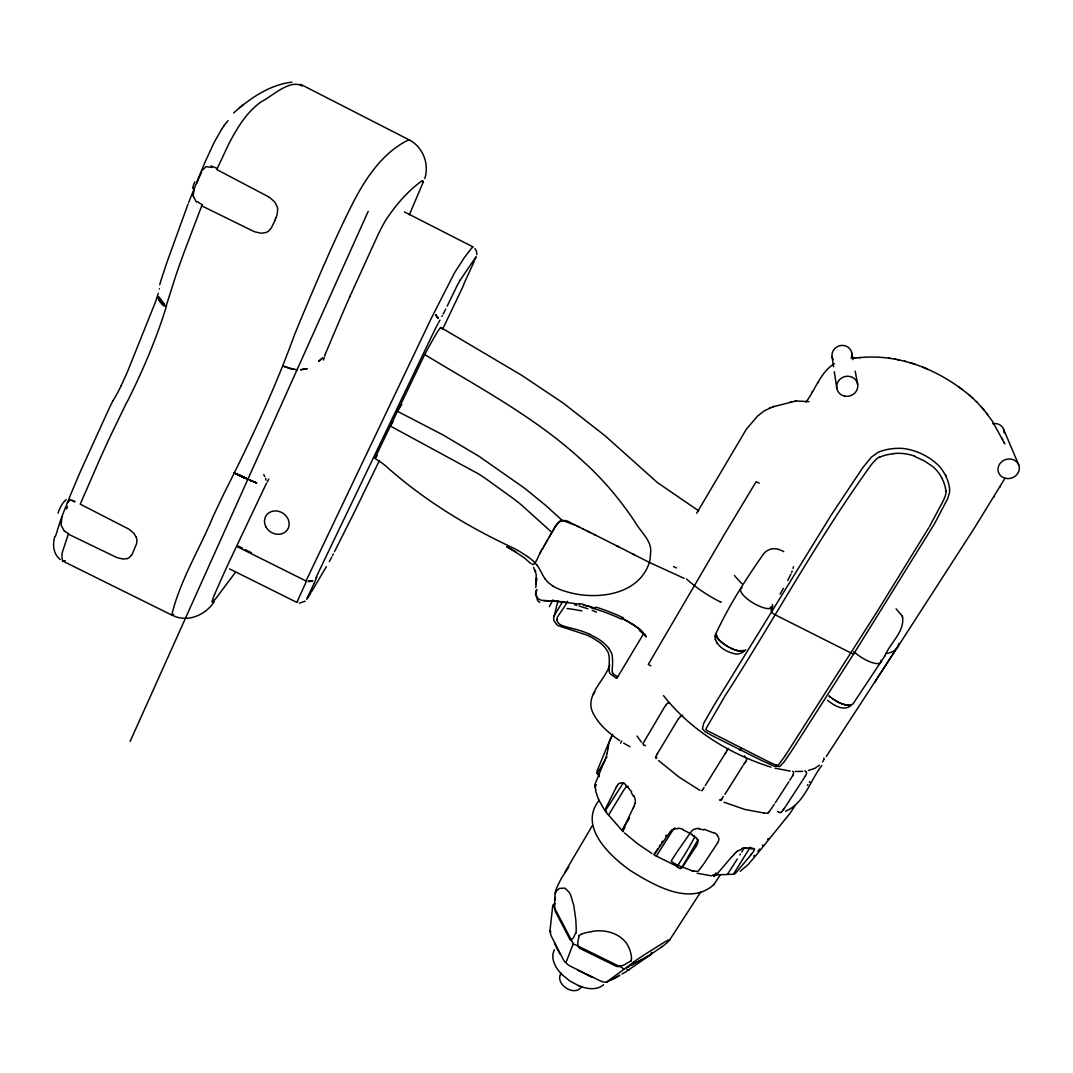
<?xml version="1.0" encoding="UTF-8"?>
<svg xmlns="http://www.w3.org/2000/svg" width="1073" height="1073" viewBox="0 0 1073 1073"><rect width="100%" height="100%" fill="white"/><g stroke="black" fill="none" stroke-linecap="round" stroke-linejoin="round"><path stroke-width="1.5" d="M650.479 553.775L650.332 556.646A41.847 38.923 10.5 0 1 649.366 562.426C638.636 596.078 594.469 600.652 565.431 591.357A53.516 49.868 13.2 0 1 552.93 586.153M555.559 891.609L555.532 893.219M536.46 579.742L536.527 578.012L536.178 584.141L536.192 574.337L533.63 567.429M535.789 594.227C536.688 603.133 549.041 599.955 555.117 601.215M555.237 898.544L555.278 897.511M717.153 637.214C715.436 629.744 715.128 635.551 715.409 639.548M193.368 194.173L194.454 188.231M325.132 354.774L324.864 355.78M531.752 563.861C535.092 568.341 540.108 550.154 542.777 548.41M581.687 986.476C574.927 997.742 553.976 983.874 561.112 973.117M555.13 893.635L555.063 895.351A43.926 15.746 82.3 0 1 554.929 897.632L554.62 902.232A18.442 6.773 81.8 0 0 554.634 904.78L554.714 907.101A25.604 9.416 81.7 0 0 554.741 907.865L555.143 910.923A10.18 3.715 81.9 0 0 555.653 912.104L569.709 938.969M536.473 579.46L535.803 587.588M556.887 619.55C556.927 624.768 564.183 626.377 568.341 627.41M212.213 601.349L212.266 600.934A26.892 2.173 -63.2 0 1 212.387 600.37A19.783 1.609 -63.2 0 1 212.481 600.008L212.776 599.069A15.679 1.274 -63.2 0 1 213.42 597.366L213.487 597.178A27.764 2.24 -63.2 0 1 214.01 595.891L214.52 594.657M609.035 742.368L612.656 734.308M555.264 903.56L554.231 904.11A8.302 3.568 -66.3 0 0 553.44 904.606L553.145 904.968A3.259 1.408 -66.3 0 0 552.729 905.719L549.966 930.801A6.773 2.441 81.6 0 0 550.972 935.16L551.187 935.79A26.999 9.818 81.7 0 0 551.442 936.421L563.714 960.322A27.375 10.019 81.4 0 0 564.022 960.791L564.304 961.193A6.894 2.508 81.2 0 0 566.168 962.481M316.723 577.1L314.389 582.787M608.163 747.626L608.498 745.078M608.136 747.814L607.184 753.179M715.114 636.732L715.275 635.766M608.512 744.97L608.887 743.053M793.443 566.718L793.054 568.435M55.581 536.098L60.544 520.311M476.801 254.677L476.492 251.176L474.977 248.507M423.097 182.41L409.349 214.734M263.663 489.181L263.904 488.684A16.149 1.341 -63.5 0 1 264.401 487.679L265.889 484.433A21.889 1.851 -63.5 0 0 266.453 483.427L266.533 483.279M557.92 600.826L553.614 618.531A7.659 7.001 14.1 0 0 554.017 620.717L556.485 624.271A11.924 10.904 13.8 0 0 558.188 625.639L586.462 634.948A70.979 63.75 13.8 0 1 593.517 638.448L600.048 642.727A32.767 29.655 12.6 0 1 602.624 644.98A34.323 31.05 12.7 0 1 605.574 648.24L608.297 652.599L609.075 656.274A53.315 48.285 14.1 0 1 609.236 662.765L609.142 671.269A7.015 6.344 10.3 0 0 610.51 674.005L616.331 678.216M159.729 284.747L159.984 283.782A48.513 8.745 -64.5 0 1 160.856 280.831L161.487 278.779M54.857 536.473C52.389 544.306 53.221 554.245 60.276 559.502M472.656 247.514L472.737 246.75L404.414 211.918M579.125 935.723L578.924 936.957A45.468 28.77 19.4 0 1 578.602 938.567L577.824 941.826A18.603 11.736 18 0 0 577.878 943.623L578.079 945.246A25.739 16.229 17.9 0 0 578.146 945.782L578.857 947.566A1.569 0.993 18.4 0 0 579.179 947.888A10.314 6.505 18.3 0 0 580.466 948.666L615.486 965.901A7.591 4.761 17.5 0 0 617.431 966.625L620.422 966.076M463.536 284.667L474.36 261.115M698.013 839.716L682.334 866.689M61.872 517.092L61.094 525.166L64.487 531.497M424.774 178.561C429.482 164.048 422.963 146.84 409.189 139.879L300.534 84.271M634.988 803.476L635.27 802.188A5.593 4.158 72.2 0 0 635.323 801.115L635.31 800.82A9.442 6.72 73.4 0 0 634.894 798.5L634.089 795.925M553.923 616.117L562.856 601.417M161.58 278.484L166.771 262.831M643.29 743.227L643.196 743.589A2.495 1.542 -31.8 0 0 643.17 744.166L643.304 744.461A1.985 1.247 -25.6 0 0 643.478 744.702M156.886 297.811L156.202 299.85A47.869 8.919 -64.1 0 1 155.478 301.942L127.848 370.815A136.083 26.262 -63.5 0 1 125.326 376.596L121.142 385.73M605.467 808.854L615.795 788.132M167.106 261.866L188.03 204.125M276.016 217.967L277.008 214.841A25.39 23.123 70.7 0 0 277.29 213.232L277.692 209.168A10.797 10.1 64.9 0 0 277.223 206.673L274.795 202.059L270.114 197.808A57.352 54.415 62 0 0 268.478 196.735M237.763 546.962L306.006 580.962L431.252 318.373L454.55 272.77L464.475 257.386L472.737 246.75M60.853 519.466L63.133 513.444A176.12 28.555 -63.4 0 1 64.434 510.077L65.788 506.671M306.596 580.949L296.845 602.396L297.757 601.403M188.62 202.623L199.39 175.677A193.194 32.807 -65.1 0 1 201.697 170.138L203.535 165.792A144.855 25.242 -65.1 0 1 206.351 159.247L214.385 141.958L221.548 129.471M566.115 962.199L573.022 944.441A3.393 1.247 81.3 0 0 572.928 943.556M325.199 354.412L325.454 353.741A52.47 4.413 -64 0 1 326.098 352.172L342.475 313.544A332.08 24.451 -64.3 0 1 349.986 296.282M66.231 505.531L69.986 496.249A253.644 39.607 -63.6 0 1 80.81 470.618L109.862 406.855A46.099 8.074 -63.5 0 1 111.605 403.341L111.82 402.911A7.189 1.288 -63.5 0 1 112.92 400.833M791.633 572.392L792.209 570.97M275.131 220.26L271.482 227.624A21.54 19.73 63 0 1 270.409 229.153L268.451 231.111A10.663 9.818 56.9 0 1 266.091 232.479L261.343 233.23L255.428 231.996A71.14 65.346 58.1 0 1 252.437 230.775L201.724 205.842L183.751 253.201A430.917 62.261 -65.3 0 0 176.012 275.023L166.637 304.517A18.389 3.219 -64.3 0 0 166.476 306.006C156.645 338.371 142.991 370.118 127.875 400.47A17.785 3.045 -63.5 0 0 126.426 402.965L109.969 436.979A389.083 54.347 -63.7 0 0 99.668 459.539L80.247 504.176L127.928 528.64A52.564 46.488 38.1 0 1 129.471 529.566L133.857 533.308L136.258 537.251M604.984 759.872L604.582 760.824M633.942 806.306L634.317 805.38A24.035 17.973 72.2 0 0 635.001 803.489M750.201 847.214L733.382 874.254L713.035 874.978M463.616 285.056L463.509 285.284A21.219 0.738 -63.7 0 1 462.503 287.484L462.423 287.644A47.199 1.677 -63.7 0 1 461.108 290.461L442.653 329.143M603.978 762.246L594.804 784.725A10.14 8.919 10.9 0 0 594.67 785.838L594.697 786.603A5.526 4.855 10.8 0 0 594.831 787.354M306.851 598.627L312.806 586.166M316.079 577.596L317.112 575.289A54.388 1.931 -63.4 0 1 318.225 572.888L431.547 336.56A101.251 3.648 -63.7 0 1 432.62 334.36L435.45 328.606A22.52 0.845 -63.7 0 1 436.054 327.386L438.119 323.375M349.986 296.282L378.192 234.383A33.062 2.857 -64.2 0 1 378.984 232.761L379.145 232.439A17.718 1.542 -64.2 0 1 381.223 228.308L382.296 226.296A31.828 2.75 -64.2 0 1 383.812 223.56L384.644 222.084A18.804 1.636 -64.2 0 1 385.422 220.73L385.958 219.831A24.129 2.092 -64.2 0 1 386.267 219.335C396.004 204.876 407.646 191.101 421.823 180.948A164.947 13.064 -63.9 0 1 422.319 180.827L422.641 180.854M607.626 745.494L612.455 734.737M607.251 746.325L597.111 770.83A9.992 8.799 11.4 0 0 596.977 771.93L597.138 773.418M554.339 949.739C549.939 958.726 555.935 968.731 562.4 974.914M130.115 741.47L368.213 211.301M475.594 258.513L475.272 259.21M633.338 807.687L623.158 828.906A10.354 5.124 -41.9 0 0 622.917 829.831L622.85 830.395A5.66 2.79 -41.9 0 0 622.876 830.918L623.105 831.615M314.241 583.108L313.839 583.967M795.039 805.461L790.506 812.717L756.639 854.631L748.122 864.556L740.222 871.263M313.678 584.329L313.168 585.415M790.935 574.001L787.743 580.453M643.559 742.583L664.898 706.45A35.543 19.046 -42.9 0 1 665.636 705.377M527.527 556.525L519.694 551.522A187.587 167.026 21 0 0 514.477 548.571C467.654 526.883 423.513 499.924 385.046 465.36A149.455 134.366 31.2 0 0 381.72 462.852L374.866 458.319L424.707 354.546A91.084 3.273 -63.6 0 1 440.869 328.687M662.242 946.534L663.382 945.702A13.748 0.818 -33.4 0 0 664.294 944.991A36.562 2.186 -33.4 0 0 665.797 943.771A53.945 3.232 -33.3 0 0 668.063 941.759L669.659 939.854L667.862 940.31A19.287 1.153 -33.4 0 0 664.63 942.04L646.322 953.495A51.45 3.031 -33.4 0 0 638.824 958.444A31.64 1.878 -33.4 0 0 636.624 959.919L633.835 961.891M334.468 551.723L354.063 512.76A96.503 3.393 -63.4 0 0 354.975 510.909L379.212 460.894M650.479 553.48C652.8 541.074 639.937 531.47 634.639 521.371C620.167 499.857 603.536 479.765 584.222 462.396C536.996 418.202 479.551 387.863 424.707 354.546M620.583 743.227L621.736 740.88M727.186 749.96L727.762 748.941A10.207 4.815 55.8 0 1 727.977 748.739L728.339 748.404M263.502 489.516L228.549 563.231A206.257 15.384 -63.5 0 0 221.454 578.843L218.449 585.59A87.342 6.881 -63.3 0 0 214.506 594.683M727.159 750.04L726.475 751.355M333.368 553.976L332.603 555.479M609.719 664.992C605.32 680.134 584.275 695.317 592.926 712.848C598.721 724.57 609.008 733.315 619.617 740.571M447.2 306.1L457.299 285.284M445.711 309.078L445.335 309.829M444.839 310.794L443.162 314.054M594.844 691.763L593.396 694.593M442.291 315.73L441.861 316.535M268.827 479.041L267.257 481.965M457.527 284.855L458.064 283.862A32.391 1.207 -63.7 0 1 459.512 281.3A61.376 2.28 -63.7 0 1 460.33 279.905M717.488 842.922L717.703 842.52A22.023 15.733 -15.3 0 0 718.615 840.642A10.958 7.806 -15.8 0 0 718.736 840.199L718.776 839.985A5.633 4.024 -15.4 0 0 718.87 839.153L718.83 838.724A9.979 7.135 -12.1 0 0 718.293 837.034L717.207 835.532M696.364 845.953L696.806 845.122A24.371 19.073 -1.6 0 0 697.584 843.432L697.919 842.318A5.633 4.399 -0.9 0 0 697.946 841.433L697.919 841.192A9.536 7.39 3.5 0 0 697.329 839.381M439.943 320.116L438.669 322.396M549.376 606.58L553.078 599.847M656.904 754.601L656.113 756.076A6.183 2.884 -44.9 0 0 655.63 757.001L655.724 757.069A2.508 1.06 -47.7 0 0 655.616 757.618L655.724 757.82M539.719 553.923L540.229 552.997M540.738 552.085L541.248 551.16M542.267 549.322L546.68 541.463M329.277 561.581L329.411 561.353A55.246 1.891 -63.5 0 0 330.269 559.798A28.555 0.966 -63.4 0 0 331.785 557.048M543.81 546.573L544.319 545.647M544.843 544.735L545.352 543.81M545.875 542.884L547.606 539.813M547.351 540.255L551.16 533.657M567.617 601.256L564.559 606.433A77.001 71.046 19.5 0 1 563.446 608.15L557.826 616.479A10.918 9.979 13.6 0 0 556.847 619.55M780.071 594.214L783.451 588.286M897.658 646.992L974.619 527.688L1004.368 479.229M549.322 536.808L550.047 535.561M326.393 566.638L311.492 591.786M696.659 513.27L746.432 429.093L757.551 416.109L763.922 411.08L770.95 407.579M657.561 753.447L677.747 719.835A39.594 19.126 -44.6 0 1 678.324 719.017M821.784 765.532C810.128 780.514 804.281 803.476 785.557 811.228M575.812 933L575.235 933.993A45.442 16.94 80.8 0 0 574.538 935.388L573.505 937.494A18.295 6.746 81.6 0 1 572.499 938.768L570.621 940.069M929.567 526.374L943.395 500.541A59.189 54.388 -13.2 0 0 944.937 496.719A16.739 15.25 -14.4 0 0 946.118 490.871M550.422 534.917L554.687 527.782M744.018 848.233L741.738 851.989M564.948 872.108L592.417 825.499M928.869 527.581L877.164 611.556L785.275 755.593M623.037 831.535L608.539 815.118L623.172 791.096A67.921 50.766 84.7 0 1 625.116 788.279L625.21 788.159A17.624 13.05 86.4 0 1 625.894 787.314L626.176 787.005A3.568 2.629 86.9 0 1 626.578 786.657M551.522 533.026L552.34 531.645M597.178 773.566L605.48 759.469M596.36 784.819L594.844 787.408L595.663 788.923M606.191 758.249L606.902 757.055M460.33 279.905L475.902 256.97A60.343 2.146 -63.7 0 1 475.956 256.957M599.163 800.284C578.039 826.505 609.947 856.093 630.401 870.579C653.149 884.782 690.288 906.752 714.095 884.313M201.563 171.036L206.056 166.65L212.226 167.455M552.568 531.269L553.655 529.458M642.968 634.773L617.029 678.042M605.212 810.947L622.863 783.545A5.231 3.849 87 0 1 623.426 783.236M628.563 819.571L629.475 818.042M822.508 761.991L822.669 761.723A35.449 31.399 4.5 0 0 823.273 760.65A10.757 9.496 3.8 0 0 823.836 759.402M627.638 821.086L628.107 820.322M627.182 821.851L622.005 830.422M625.103 827.27L623.105 830.556M688.866 847.764L694.285 837.946A10.059 8.718 7.6 0 0 694.459 837.423M805.957 402.08C815.467 389.687 820.483 372.09 834.378 363.667M993.678 497.309L994.282 496.303M999.674 487.343L1000.277 486.364M725.026 753.783L705.283 785.543M688.37 848.582L687.86 849.414M884.836 655.965C889.732 643.398 904.861 631.769 902.514 617.029M310.768 592.98L310.245 593.838M113.081 400.564L113.805 399.384A25.819 4.694 -63.6 0 0 114.529 398.177A29.628 5.392 -63.6 0 0 121.128 385.73M553.869 529.11C556.552 521.505 564.277 517.454 571.171 523.262M687.364 850.232L678.78 864.006M67.505 502.741L69.651 500.434M616.76 786.496L617.002 786.107A20.159 12.393 88 0 1 618.397 784.041M744.354 763.426L743.549 764.714M309.936 594.335L309.078 595.703M654.101 854.457L656.502 850.674M657.132 849.655L657.803 848.569M659.251 846.235L660.016 845.014M742.878 765.787L724.919 794.342M393.04 421.796L390.371 426.048L478.022 473.636A192.188 173.129 25.3 0 1 484.822 478.022L512.653 498.1A228.428 203.991 24.3 0 1 521.344 504.887L551.898 532.396M678.525 864.409L677.251 866.434L656.368 856.12L671.671 831.964A67.425 57.942 5.9 0 1 673.75 829.094L673.871 828.96A17.825 15.438 7.4 0 1 674.622 828.074L674.89 827.82M661.598 842.493L662.403 841.219M696.297 845.94A77.377 61.282 1.1 0 1 695.572 847.201L682.817 866.568A10.435 2.226 -64.5 0 1 682.267 867.225L681.905 867.614A5.7 1.221 -64.7 0 1 681.596 867.883L681.69 867.708M740.397 854.148L739.887 854.953M401.839 404.36L397.453 411.294L443.042 434.954L478.799 456.173L524.71 488.295L545.889 505.544L562.091 520.338L574.846 524.965M554.889 527.46L559.57 521.398A4.802 4.493 14.9 0 1 562.064 520.231M704.143 787.367L702.52 789.889M884.997 655.724L852.901 704.062L848.81 705.524L842.117 703.794M308.742 596.253L307.575 598.023A58.881 2.092 -63.4 0 1 307.2 598.573L306.891 598.975A22.721 0.805 -63.4 0 1 306.784 599.096M854.202 653.122L934.435 523.906L947.62 498.704L949.498 492.896L949.592 488.456A47.453 43.403 -13 0 0 946.292 477.15L945.313 475.165A62.677 57.419 -12 0 0 943.583 472.066L942.188 469.934A41.78 38.212 -13.5 0 0 938.567 465.481C929.728 456.843 918.045 451.076 905.92 448.836A41.74 38.266 -13.3 0 0 899.818 448.313L897.068 448.353A62.73 57.338 -12.2 0 0 893.232 448.608L892.025 448.729A47.883 43.872 -12.9 0 0 878.371 452.135L871.383 457.125L862.772 467.68L831.065 515.281L713.867 705.551L703.58 723.497L702.466 728.849L705.229 731.692L711.748 735.474L761.937 760.65L774.478 766.283L779.83 766.484L784.336 761.629L791.995 750.335L854.202 653.122A3.943 1.288 31.5 0 1 850.956 652.974L774.827 614.628A3.916 1.301 30.7 0 1 771.353 611.395L771.259 606.714M789.782 780.312L791.928 776.865A35.798 28.046 88.6 0 0 792.598 775.766M811.778 392.503L812.409 391.524M817.881 382.846L818.484 381.894M737.352 858.95L727.668 873.999M221.655 129.323L223.68 126.238M788.803 781.841L775.31 802.752M802.524 780.42L805.005 776.463A39.379 32.029 84.8 0 0 805.515 775.645M700.656 892.025L669.565 940.136M713.947 875.997L715.973 872.859M720.426 874.616L713.639 884.97M801.893 781.399L785.932 805.93M874.535 682.482L897.94 646.429M896.532 648.575L826.304 756.411M665.555 836.283L666.293 835.143M722.572 798.017L721.633 799.412M774.304 804.281L772.801 806.561M809.364 782.338L809.847 781.587M807.392 785.329L807.889 784.578M772.319 807.298L768.818 812.221M785.449 806.655L783.773 809.136M677.211 851.68L690.878 832.085A24.625 19.918 6.1 0 1 692.206 830.609L693.212 829.791A5.566 4.48 5.7 0 1 694.124 829.281L694.392 829.161A9.241 7.229 3.5 0 1 696.632 828.611L699.314 828.396M785.007 756.009L778.81 764.499A8.276 7.283 2.7 0 1 778.153 765.143L777.979 765.277M676.54 852.673L671.47 860.546A2.039 1.489 4.1 0 0 671.604 861.565L675.333 864.248M703.834 863.738L716.523 844.599A69.115 50.123 -13.7 0 0 717.582 842.949M703.164 864.717L698.496 870.9A1.838 1.194 -7.5 0 1 697.37 871.33L694.365 871.155M223.774 126.104L224.244 125.447A35.235 6.505 -65.2 0 1 225.397 123.851L225.813 123.301M235.228 572.606L215.7 598.68A154.539 12.742 -63.5 0 1 214.734 599.794L214.05 600.531M702.131 790.452L702.037 790.841M782.995 810.222L781.949 811.55M376.475 456.561L376.851 456.065A174.671 6.371 -63.7 0 0 377.253 455.489M751.73 853.88L752.294 853.129A23.928 6.867 -41.7 0 0 753.286 851.68L753.89 850.782A5.499 1.609 -41.1 0 0 754.185 850.178L754.225 850.031A9.295 2.884 -38.4 0 0 754.386 849.025M750.859 855.02L735.568 873.194A10.341 7.967 82.3 0 1 734.697 873.771L734.08 874.066A5.647 4.359 81.9 0 1 733.422 874.254M131.335 555.465L129.082 557.678A9.724 8.128 39.4 0 1 127.325 558.55M568.824 866.957L561.796 877.634A52.201 22.064 -66.7 0 0 558.295 884.42A35.811 15.25 -66.6 0 0 556.686 887.975A13.708 5.902 -66.6 0 0 555.962 889.812A3.595 1.556 -66.6 0 0 555.519 891.65M762.447 845.672L763.01 844.974M376.14 457.004L374.866 458.319M759.08 849.789L759.684 849.051M757.887 851.238L758.49 850.513M669.86 832.313L670.169 831.937A20.521 16.994 23.8 0 1 672.047 830.006M214.131 601.792C205.426 615.164 187.695 622.85 172.646 615.446M606.299 982.238L625.613 968.047A30.768 1.824 -33.3 0 1 625.975 967.846L637.442 961.663M731.987 856.509L716.241 874.911A10.462 7.994 83.2 0 1 715.369 875.501L714.095 875.984M753.689 856.227L754.319 855.476M228.039 120.605L227.436 121.316A49.412 9.094 -65.1 0 0 226.188 122.832M618.424 784.108L618.719 783.813A5.419 3.326 88.1 0 1 619.175 783.464L619.51 783.29A9.375 5.808 85.7 0 1 620.945 782.955L622.42 783.169M745.695 649.728L744.769 650.573M233.632 112.973C249.902 98.314 269.806 84.7 291.977 82.165M603.562 984.719C596.977 990.594 587.038 988.998 579.5 986.033M651.405 952.408A7.618 5.62 -64.7 0 1 651.646 953.065L651.606 953.481A3.246 2.401 -64.5 0 1 651.351 954.313L631.514 965.137M819.383 765.21L814.984 768.241L808.438 770.508M305.228 601.148L299.528 603.147M735.729 852.499L736.145 852.15A5.419 2.736 -32.1 0 1 736.789 851.654L737.299 851.318M628 966.451L628.282 966.21A18.281 1.1 -33.4 0 1 629.341 965.351L632.051 963.286A46.112 2.83 -33.3 0 0 633.338 962.28M627.812 966.612L627.45 966.921A25.189 1.502 -33.4 0 0 627.169 967.149L626.672 967.645L629.234 966.357M768.322 812.744L768.094 812.918A2.508 1.824 -80.4 0 1 767.396 813.2M239.212 107.863L240.915 106.468M241.559 105.932L243.289 104.537M654.154 854.43L654.879 853.719A10.448 2.039 -64.1 0 0 655.442 853.008L668.653 833.869A72.36 59.377 20.7 0 1 669.901 832.34M656.85 757.806L655.965 758.061M672.06 830.006L672.463 829.724A5.539 4.6 23.9 0 1 673.12 829.362L673.629 829.161M680.43 716.456L681.596 715.879M651.338 954.313L625.197 972.192A26.53 1.569 -33.4 0 1 624.727 972.46L622.005 973.989M662.081 946.641L660.458 947.754A41.767 2.414 -33.4 0 0 658.379 949.176L655.321 951.282A17.812 1.06 -33.4 0 1 652.652 953.079M650.694 954.38L652.21 953.374M650.479 954.527L645.222 957.733M779.535 812.529A2.012 1.636 58.6 0 0 780.017 812.583L780.447 812.543A2.508 2.079 73.4 0 0 781.077 812.301L781.211 812.234M173.719 614.467L171.774 614.909C180.076 580.399 199.699 548.974 213.245 516.167A389.177 32.257 -63.6 0 1 223.828 493.835C250.009 442.022 274.701 389.405 294.498 334.83A430.823 36.951 -64.5 0 1 303.23 313.598C319.15 275.949 335.004 238.206 353.54 201.751C366.255 177.166 383.517 151.87 408.907 139.745L409.765 140.563M642.15 959.41L638.784 961.234M611.61 979.649L619.845 975.183A122.845 69.41 52.6 0 1 611.61 979.636L611.422 979.756M610.443 980.266L607.479 981.822A26.852 1.596 -33.3 0 1 607.157 981.983L606.634 982.224A6.827 4.238 17.8 0 1 602.047 981.513M744.461 650.774L737.473 650.6M681.476 867.95L680.738 867.936M880.128 456.964L882.261 456.173A43.993 40.305 -12.8 0 1 893.138 453.785L893.527 453.731M772.936 406.828L796.099 400.953L808.948 401.651M769.636 408.089L774.183 406.332M626.766 786.563L628.215 786.361M779.011 549.564C773.485 547.404 766.793 549.363 763.359 554.231C745.735 579.232 728.084 607.117 715.691 634.13M312.444 581.083L308.702 581.673M741.403 849.333L739.337 850.192A9.335 4.44 -32.1 0 0 737.245 851.251M312.726 580.681L308.34 581.123M65.332 560.763L62.422 560.736L61.845 555.331A43.148 7.095 -62.9 0 1 62.529 551.723L68.323 534.113L114.999 556.659A63.535 52.175 37.2 0 0 117.735 557.799L123.1 559.033L127.325 558.55M620.838 965.941L622.34 965.499A18.295 11.508 17.6 0 0 624.835 964.547L627.356 962.991A44.1 27.375 16.6 0 1 629.1 961.985L630.656 961.167A2.106 1.328 17.3 0 0 630.964 960.925M311.277 581.231L312.015 581.029L308.3 581.284M790.372 401.919L791.498 401.731M795.106 401.128L796.099 400.953M591.652 931.538C606.661 928.521 625.063 934.663 629.945 950.396A48.191 30.285 18.3 0 1 631.501 958.685M767.396 813.227L767.021 813.254A1.998 1.422 -73.5 0 1 766.672 813.213M745.48 848.327L748.9 847.978M851.399 358.422L855.838 357.926M715.302 639.146C718.213 647.556 727.427 652.478 735.77 653.98C739.82 654.973 750.362 648.535 740.115 651.07M70.697 500.139L75.016 501.467M859.124 357.685C899.63 353.46 939.519 370.037 970.086 395.763M854.336 358.047L860.546 357.577M749.048 847.978L752.025 847.831M802.765 771.366L795.214 771.474M668.264 703.003L669.203 703.03M678.163 828.705L675.829 828.705A9.563 7.806 21.4 0 0 673.616 829.134M555.962 601.269L543.796 600.464M555.64 601.296L557.128 601.39M556.807 601.323L579.541 604.126M557.665 601.39L564.881 602.033M723.98 802.215L745.051 809.498L764.137 813.039M282.883 366.054L291.172 368.978L297.449 369.756M763.896 813.026L765.612 813.16M790.224 771.071L775.014 768.228M711.547 875.85L697.142 873.234M740.115 651.244L736.36 650.292M888.645 358.181L890.107 358.409M894.694 359.093L896.009 359.294M294.31 369.461L283.232 366.121M897.417 359.562L898.919 359.898M904.566 361.158L905.853 361.44M693.238 870.927L692.514 870.766M583.122 604.877L591.022 606.835M584.302 605.118L595.435 608.136M574.524 604.77L576.724 605.333M569.092 627.598L577.489 629.811A73.621 66.11 13.7 0 1 589.412 634.156M691.455 870.498L676.298 864.758M737.339 650.707L735.595 650.05M776.637 765.143L776.892 765.223A5.459 4.802 2.4 0 0 777.348 765.317M578.91 605.923L587.91 608.78M771.058 767.168C729.64 754.118 690.502 730.029 663.516 695.639M704.183 829.255L713.518 832.916M776.181 765.009L775.243 764.687A36.576 32.324 1.4 0 1 774.076 764.231L773.016 763.788A117.95 105.436 -1.9 0 1 769.676 762.286L707.415 730.713A14.016 12.487 4.9 0 1 706.812 730.27L706.53 730.056A5.057 4.493 5.3 0 1 706.222 729.788M736.172 650.372L735.206 649.93M915.229 364.284L910.132 362.634M843.458 704.277C845.739 707.053 854.98 702.641 849.99 706.342C842.493 710.997 833.506 705.122 827.618 700.307M779.052 549.577L778.609 549.43M602.033 981.554L601.443 981.352A27.241 17.02 17.7 0 1 600.585 981.03L569.897 965.955A27.214 17.061 18.3 0 1 569.24 965.539L568.744 965.217A6.827 4.252 18.5 0 1 565.86 962.213M735.367 650.104L734.415 649.648M843.324 704.357L841.42 703.526M734.965 649.97L734.012 649.487M914.411 456.32L924.349 460.947L932.169 466.125A40.506 37.045 -13.2 0 1 940.203 475.165L941.718 477.901M255.87 482.622L254.449 482.045L256.823 483.011L243.531 477.337M780.178 549.966L781.761 550.637M841.929 703.848L840.722 703.231M683.179 829.952L692.568 834.593M733.731 649.5L732.792 649.004M253.389 481.643L254.744 482.166M562.265 974.794L569.83 980.963L578.427 985.604M592.148 610.349L596.454 612.146M253.845 481.831L254.878 482.233M779.213 812.409L777.496 811.51M578.28 985.537L579.675 986.114M251.015 480.57L252.705 481.361L250.492 480.422M733.315 649.326L732.403 648.83M251.444 480.838L249.915 480.181L251.055 480.664M927.313 369.099L922.954 367.221M253.268 481.549L251.323 480.704M592.309 977.423L577.676 970.233M684.091 578.32L649.366 562.426L616.854 545.902M840.025 702.922L840.843 703.405M645.49 745.708L643.706 744.877M732.47 648.977L731.102 648.24M235.859 473.689L247.259 479.027L234.088 472.589M571.493 523.409L577.676 526.307M732.041 648.789L730.659 648.025M247.327 478.92L236.503 473.998L245.985 478.303M244.55 477.807L233.981 472.75L244.55 477.807L236.503 473.998M840.119 703.083L837.892 701.89M589.399 634.197L595.663 637.429A43.43 39.232 12.9 0 1 609.156 648.548M243.276 477.042L244.631 477.673L239.225 475.111L241.921 476.399M621.884 618.316L633.674 624.647L641.6 630.857M576.255 525.636L582.76 528.788M622.729 618.732L625.975 620.315M579.085 526.991L579.769 527.326M839.394 702.748L837.168 701.501M582.572 528.707L584.396 529.606M584.584 529.686L595.676 535.212M62.851 561.099L172.002 615.178M587.038 530.907L590.499 532.624M237.978 546.009L242.458 548.249M245.449 549.738L251.417 552.716M229.568 568.891L296.845 602.396M593.959 534.354L618.839 546.895M759.201 483.252L756.143 481.71L724.53 534.153L648.293 664.402L650.909 665.864M730.337 647.971L726.984 646.107M632.654 553.909L634.626 554.915M721.351 602.208L719.983 601.497M782.579 551.026L783.786 551.67M626.9 620.784L640.487 629.757M629.999 746.754L623.654 743.146M729.117 647.341L728.232 646.858M699.918 790.385L678.968 777.04L658.567 760.556M654.906 855.302L654.208 854.913M654.785 855.248L656.287 856.066M834.338 699.837L837.181 701.621M506.697 546.667L516.167 552.233M506.872 546.747L511.593 549.47M836.444 701.205L832.527 698.738M268.465 196.748L216.786 169.561L228.723 144.023A47.923 8.45 -65.1 0 1 232.385 137.21C239.775 123.864 248.507 110.801 261.128 101.855C271.737 96.61 290.327 78.544 302.05 86.068M511.754 549.564L524.321 557.866L530.464 563.312M441.861 328.07L521.371 375.107L563.298 403.14L605.279 435.946L657.226 482.421L698.724 510.882M725.791 645.369L727.038 646.04M726.649 645.798L723.162 643.518M552.997 586.046L550.892 584.637A25.672 23.794 14.1 0 1 545.151 578.937M651.874 853.464L637.496 843.673L624.526 832.956M165.255 306.207L161.741 303.377M165.255 305.497L161.715 302.599L158.496 297.221M725.12 644.806L722.8 643.25M832.635 698.697L830.542 697.262M958.699 386.91L959.959 387.822M961.073 388.627L962.535 389.687M896.076 608.874L902.152 615.862M830.998 697.504L830.22 697.007M722.987 643.264L721.123 641.869M537.747 598.694L535.789 594.482M163.123 303.015L164.303 303.954L158.737 296.752M722.652 642.995L720.506 641.319M830.073 696.766L829.295 696.256M163.793 305.885L160.521 302.599L158.335 298.388M829.791 696.538L829 696.001M971.776 397.251L977.087 402.321M968.986 394.797L972.996 398.324M721.043 641.654L719.084 639.937M436.188 315.502L435.611 314.979L437.932 318.171M625.546 785.128L628.523 788.172M720.452 641.118L718.588 639.387M720.063 800.498L719.487 799.761M435.772 314.604L437.999 317.984L437.301 316.481M753.943 848.314L754.346 849.065M976.189 401.382L983.834 409.738M981.017 406.533L982.063 407.646M534.877 562.721L536.916 565.122M196.399 202.113L193.475 196.386M719.125 639.763L718.347 639.119M628.657 788.32L631.662 791.874M718.655 639.24L717.904 638.583M718.427 638.971L717.3 637.791M806.064 771.863L805.3 771.058A10.126 6.907 33.3 0 0 804.777 770.709M983.002 408.719L992.19 420.857L1004.757 443.833L1004.113 442.478M986.717 413.32L987.656 414.473M696.095 837.45L697.356 839.368M608.539 815.118L605.574 811.684M718.011 638.462L717.099 637.496M641.346 742.047L637.04 736.038M644.645 634.197L646.214 636.544M608.901 648.722L609.947 650.225A17.074 15.478 11.6 0 1 612.334 656.139L612.643 662.564A45.737 41.418 13.4 0 1 612.629 663.449L612.294 668.385A32.244 29.132 8.5 0 0 612.227 670.102L612.24 670.437A13.547 12.246 9.6 0 0 612.361 671.939M716.737 642.553L717.233 643.29M717.448 637.697L715.718 634.358M604.434 809.994L598.439 799.17L595.502 790.828M263.77 474.548L264.79 476.533M158.509 298.187L159.85 300.936L158.496 298.173M572.285 941.799L553.775 906.524A7.699 2.79 81.8 0 0 553.185 905.625L553.078 905.599A3.286 1.194 81.8 0 0 552.729 905.719M1002.102 438.253L1002.705 439.541M158.764 299.515L159.273 300.588L158.683 299.327M1003.563 429.2L1018.773 465.011M902.058 615.661L902.661 617.552M265.581 478.317L266.024 480.087M945.461 488.188L945.903 490.884M851.774 353.071L853.022 359.656M855.194 371.178L857.689 384.335M612.375 671.98L612.388 672.02A3.849 3.474 10.2 0 0 612.75 673.12M832.098 356.853L833.573 366.778M834.311 371.741L836.792 388.278M605.199 810.853L605.239 809.766A10.247 5.191 -41.4 0 1 605.467 808.854M746.459 758.96L746.325 758.209A10.22 6.13 13.9 0 0 746.124 757.82M527.487 556.565A46.421 42.612 18.7 0 1 534.944 562.681M676.513 567.939A100.057 7.296 24.5 0 1 673.509 566.611M719.97 601.765A54.978 18.214 30.3 0 1 686.492 578.91M644.779 635.136A23.324 15.196 15.2 0 1 645.973 636.879M641.439 630.924A39.607 25.712 14.3 0 1 644.578 634.411M595.891 607.103A141.582 93.11 12.1 0 1 623.467 617.887M579.608 603.63A74.654 43.228 12.7 0 1 584.409 604.636M535.628 594.549A64.782 19.81 -24.3 0 1 536.728 589.774M536.943 565.109A41.954 38.561 18.8 0 1 540.188 570.273L542.67 574.94A41.27 38.32 13.1 0 0 545.124 578.951M772.332 604.542A18.308 6.036 30.4 0 1 754.627 603.844A18.308 6.036 30.4 0 1 742.1 587.722M880.987 660.311A18.442 5.928 31.6 0 1 872.148 662.577A18.442 5.928 31.6 0 1 853.84 651.593M946.037 475.232A46.743 42.84 -13.5 0 1 946.426 477.069M941.705 477.914A44.959 41.123 -12.9 0 1 945.514 488.175M893.514 453.544A46.085 42.196 -12.7 0 1 914.518 456.092M879.981 456.722A18.375 16.913 -13.8 0 0 874.28 461.296A66.727 60.772 -13.7 0 0 871.33 464.676C817.854 538.525 774.451 619.242 725.107 695.8L706.195 728.379A7.752 6.894 5.1 0 0 705.967 729.09M741.349 748.324A3.756 0.805 -63.5 0 1 739.552 749.544M898.879 643.424A101.922 31.949 30.7 0 1 886.15 653.524M772.614 609.021A101.922 31.949 30.7 0 1 770.199 607.305M742.167 583.833A101.922 31.949 30.7 0 1 734.401 575.477M476.09 257.091A23.485 0.832 -63.8 0 1 476.05 257.359M422.507 181.149A50.699 3.984 -64.2 0 1 423.205 182.182M324.448 357.108A48.661 4.238 -63.8 0 1 323.429 359.978M214.184 600.276A45.576 3.702 -63.3 0 1 212.146 602.06M159.367 288.744A34.269 6.358 -64.1 0 1 159.3 289.053M158.254 293.345A34.269 6.358 -64.1 0 1 156.846 297.865M202.489 204.782A15.572 8.879 20.6 0 1 197.539 201.644M275.761 217.832A59.069 51.276 79.6 0 1 274.889 220.126M211.059 165.926A15.854 4.869 31.9 0 1 216.612 168.3M193.22 196.493A12.983 10.502 -54.4 0 1 193.06 194.24M192.55 188.285A23.512 9.416 -70.8 0 1 194.763 181.9M196.735 183.47A26.02 5.499 -70.5 0 1 201.536 172.445M74.627 502.003A14.418 1.878 31.8 0 1 72.347 500.192M68.618 533.643A14.432 11.186 13.8 0 1 64.876 531.215M131.362 555.492A22.895 19.207 47.2 0 0 132.1 554.459L136.512 543.85A18.067 15.491 46.4 0 0 136.781 541.409L136.875 540.175A9.805 8.544 41.2 0 0 136.244 537.251M58.009 513.109A23.566 9.805 -77.8 0 1 66.164 499.669M66.526 508.964A21.312 4.533 -75.8 0 1 67.586 506.322M69.691 500.514A12.004 5.767 69.1 0 1 70.657 500.045M617.887 676.647A15.237 13.788 9.8 0 1 612.576 673.281M535.628 594.294A64.943 19.944 -24.2 0 1 536.782 589.64M539.92 602.302A31.13 9.456 -19.4 0 1 537.157 598.882M567 608.512A73.031 26.517 11.2 0 1 581.874 610.899M590.713 607.667A137.438 87.986 12.4 0 1 621.254 619.041M639.374 630.401A38.172 26.369 9.1 0 1 643.626 634.559M631.313 960.08A4.855 3.045 17.3 0 1 630.978 960.939M631.461 958.685A17.047 10.717 17.6 0 1 631.34 960.08M581.231 934.221A46.944 29.387 17.7 0 1 591.719 931.646M578.964 935.629A7.699 4.869 18.3 0 1 581.351 934.368M555.881 891.743A34.068 12.5 81.6 0 1 556.713 890.711A54.052 19.851 81.4 0 1 559.784 888.364L564.921 888.136L568.945 891.971A19.569 7.229 81.8 0 1 570.903 895.74L573.827 905.733L575.664 918.689A53.368 19.394 81.8 0 1 576.134 926.147A35.261 12.916 81.7 0 1 576.188 929.808A13.158 4.869 81.5 0 1 576.134 931.579A3.581 1.328 81.4 0 1 575.839 933.067M555.076 893.514A6.706 2.454 81.9 0 1 555.921 891.918M570.501 940.136A7.632 2.817 81.4 0 1 569.723 938.929M555.278 900.207A17.664 7.578 -66.6 0 1 555.21 898.57M623.561 969.308A3.353 2.092 17.5 0 0 623.346 968.704L623.158 968.45A5.553 3.46 17.5 0 0 622.112 967.792A22.828 14.164 17.6 0 0 621.468 967.417L576.08 945.098A22.801 14.244 18.6 0 0 575.383 944.79A4.44 2.79 18.5 0 0 573.854 944.253L573.787 944.32A3.353 2.106 18.5 0 0 573.022 944.441M629.1 970.005A6.679 4.882 -65.1 0 1 626.954 969.388M560.374 954.46A122.63 81.172 17.2 0 1 554.526 943.073M572.271 941.906A5.083 1.864 81.3 0 1 572.982 943.475M550.999 931.968A6.693 2.857 -66.1 0 1 549.819 931.015M768.147 838.59A19.22 3.259 -55.2 0 1 767.651 839.247M598.56 774.639A4.319 0.845 63.1 0 1 598.305 774.076M607.05 753.326A9.094 1.569 -73.3 0 1 606.527 755.365L606.553 755.62A5.378 1.18 -72.8 0 1 606.218 756.653L605.749 757.94A23.083 5.285 -72.8 0 1 604.998 759.925M604.636 761.159A71.355 15.116 -72.4 0 1 604.019 762.595M597.782 774.062A3.756 1.449 58.6 0 1 599.284 776.691M596.186 789.862A3.648 1.516 74 0 1 595.797 789.808M606.58 811.657A4.453 1.65 29.8 0 1 606.057 811.108M615.687 787.971A72.334 45.562 86.1 0 1 616.653 786.335M622.42 782.78A13.708 8.423 80.1 0 1 625.693 784.631M631.232 792.706A14.083 8.047 69.6 0 1 633.459 796.381M634.022 806.373A74.842 54.911 74.6 0 1 633.405 807.754M623.413 783.156A10.381 7.659 86.8 0 1 623.976 782.982M678.149 828.155A13.949 10.837 17.8 0 1 683.38 829.563M692.031 835.183A14.257 9.617 13.9 0 1 695.559 837.691M680.604 867.883A3.823 0.738 34.5 0 1 680.081 868.526A3.823 0.738 34.5 0 1 676.567 866.461M694.298 835.652A3.997 3.46 7.3 0 1 694.58 836.752M714.484 875.139A4.453 1.677 -21 0 1 713.733 875.246M732.269 856.536A68.82 33.384 -32.9 0 1 733.624 854.993M733.758 854.591A19.918 10.059 -32.1 0 1 735.77 852.512M741.845 848.435A13.614 5.539 -30.9 0 1 746.07 847.71M750.684 848.984A13.909 3.742 -27 0 1 753.219 848.783M751.435 853.96A77.444 23.539 -40.9 0 1 750.564 855.114M714.202 875.823A3.916 0.697 13.1 0 1 712.848 875.3M692.447 870.927A47.936 41.485 -28 0 1 691.388 870.659M694.271 871.356A25.537 18.898 -12.3 0 1 693.145 871.115M713.907 832.541A15.076 10.556 -5.7 0 1 717.663 835.317M699.261 829.107A14.177 9.174 4.6 0 1 703.727 829.966M676.392 864.61A46.099 40.774 -14.9 0 1 675.427 864.114M656.368 756.773A10.676 3.662 44.2 0 1 656.461 757.498M643.196 743.24A7.068 4.077 -39.2 0 1 643.451 742.596M665.743 705.39A10.864 5.888 -42.7 0 1 666.574 704.21A2.092 1.194 -41.8 0 1 668.05 703.03M669.176 702.949A10.019 6.827 43.5 0 1 669.7 703.03M682.629 715.128A10.837 5.66 32.3 0 1 682.415 715.517M682.012 715.758A10.033 3.595 8.8 0 1 681.717 715.919M680.456 716.657A2.548 0.858 -44.3 0 0 679.437 717.676A13.158 6.103 -45.2 0 0 678.552 719.017M656.636 754.627A59.578 28.287 -44.4 0 1 657.293 753.474M702.627 789.513A7.176 0.925 -61.1 0 1 702.265 790.05M725.71 752.763A35.932 6.451 -62.9 0 1 725.026 753.89M726.501 751.61A11.025 1.998 -62.9 0 1 725.683 753.005M744.367 755.821A11.038 5.15 39.5 0 1 745.051 756.988M746.687 759.429A2.562 1.046 -63.6 0 1 745.762 761.334M745.815 761.468A13.252 3.621 -64.8 0 1 744.917 762.97M744.877 762.648A39.728 9.63 -64.2 0 1 744.354 763.493M723.296 796.421A59.699 14.271 -64.5 0 1 722.585 797.534M721.633 799.184A6.25 1.663 -65.6 0 1 721.096 799.922M721.002 800.096A2.535 0.791 -68.2 0 1 720.654 800.445M768.778 812.181A7.122 5.365 -89.3 0 1 768.295 812.69M793.282 774.491A10.945 8.624 87.8 0 1 792.625 775.806M793.416 772.359A2.106 1.636 89.4 0 1 793.229 774.451M792.987 771.608A10.1 1.918 51.8 0 1 792.759 771.192M806.212 772.064A1.395 1.288 76.4 0 1 806.427 772.52M806.574 772.506A2.535 2.28 75.3 0 1 806.252 774.223A13.091 10.891 81.6 0 1 805.582 775.699M783.692 809.042A59.444 47.547 84.2 0 1 782.928 810.128M781.909 811.51A6.183 5.043 79.7 0 1 781.198 812.207M823.903 758.034A2.079 1.838 7.2 0 1 823.769 759.376M833.05 359.603A10.033 9.456 -20.8 0 1 841.272 345.452A10.033 9.456 -20.8 0 1 851.318 357.778M992.753 423.661A10.167 9.228 -20 0 1 1004.1 432.956M322.437 358.167L318.627 361.306L322.437 358.167M307.039 368.71L300.668 369.716L307.039 368.71M242.163 476.707L242.163 476.707M535.548 571.507L535.025 570.152L535.548 571.56M265.97 526.95A12.769 11.226 32.5 0 0 287.336 529.847A12.769 11.226 32.5 0 0 277.156 511.043A12.769 11.226 32.5 0 0 265.97 526.95M844.491 396.085A10.65 9.992 -18.1 0 0 857.461 383.329A10.65 9.992 -18.1 0 0 839.757 379.44A10.65 9.992 -18.1 0 0 844.491 396.085M1005.562 478.357A10.797 9.724 -18.3 0 0 1019.068 465.964A10.797 9.724 -18.3 0 0 1001.35 462.047A10.797 9.724 -18.3 0 0 1005.562 478.357"/></g></svg>
